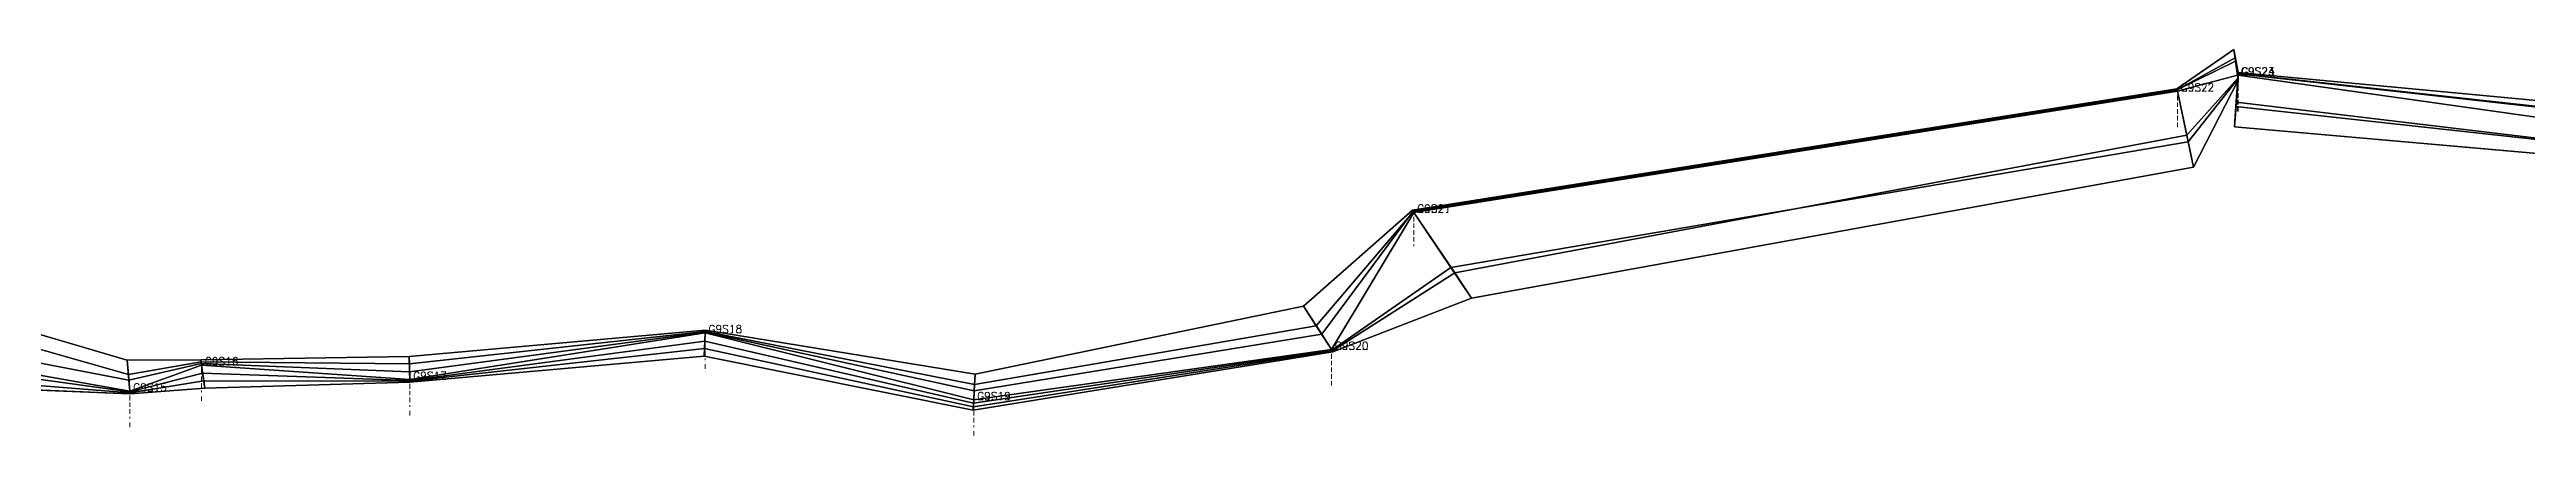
# Model space of a CAD drawing. Extents: x 34233638 to 35010029, y 7400000 to 8016345.
# Drawn here: x 34912049 to 34921643, y 7485085 to 7486578 of the extents above; entities that cross this region are included whole.
import ezdxf

# ---------------------------------------------------------------- set-up
doc = ezdxf.new("R2010")
doc.units = 0
doc.header["$LTSCALE"] = 6
doc.header["$MEASUREMENT"] = 0
doc.header["$PDMODE"] = 1
for name, color, linetype in [('T-3DF1', 245, 'CONTINUOUS'), ('T-3DF2', 243, 'CONTINUOUS'), ('T-3DF3', 241, 'CONTINUOUS'), ('T-3DF4', 243, 'CONTINUOUS'), ('T-3DF5', 245, 'CONTINUOUS'), ('T-3DF6', 247, 'CONTINUOUS'), ('T-3DF7', 249, 'CONTINUOUS'), ('T-3DF8', 247, 'CONTINUOUS'), ('V-FIL', 41, 'CONTINUOUS'), ('V-PROFIL', 65, 'CONTINUOUS'), ('V-PROFIL-C', 65, 'CONTINUOUS'), ('V-PROFIL-P', 65, 'CONTINUOUS'), ('V-STATION', 7, 'CONTINUOUS'), ('V-STATION-C1', 7, 'CONTINUOUS'), ('V-STATION-C2', 7, 'CONTINUOUS'), ('X-CONTOUR', 7, 'CONTINUOUS')]:
    doc.layers.add(name, color=color, linetype=linetype)
doc.styles.add('SIMPLEX', font='simplex')

msp = doc.modelspace()

# ---------------------------------------------------------------- linework, layer by layer
at = {"layer": 'T-3DF1'}
for points in [[(34920288.9, 7486426.1, -9038.6), (34920289.8, 7486421.9, -9009.1), (34920514.4, 7486545.5, -9219.3), (34920509.9, 7486577.7, -9336.2)], [(34920509.9, 7486577.7, -9336.2), (34920514.4, 7486545.5, -9219.3), (34920526.1, 7486484.4, -9306.1), (34920526.4, 7486488.6, -9335.5)], [(34920526.4, 7486488.6, -9335.5), (34920526.1, 7486484.4, -9306.1), (34922450.9, 7486270.4, -8647.5), (34922451.6, 7486308.2, -8666.5)], [(34917327.9, 7485956.2, -9897.2), (34917331.5, 7485950.8, -9692.2), (34920289.8, 7486421.9, -9009.1), (34920288.9, 7486426.1, -9038.6)], [(34916905.7, 7485584.9, -10098.4), (34916955.1, 7485508.9, -10086.9), (34917331.5, 7485950.8, -9692.2), (34917327.9, 7485956.2, -9897.2)], [(34911685.6, 7485571.2, -11729.7), (34911691.1, 7485508.6, -11647.3), (34912354.7, 7485320.5, -11202.6), (34912349.9, 7485375.6, -11208.3)], [(34915634.3, 7485322.3, -10447.2), (34915632.2, 7485281.3, -10435.8), (34916955.1, 7485508.9, -10086.9), (34916905.7, 7485584.9, -10098.4)], [(34913441.8, 7485390.5, -11073.9), (34913442.8, 7485361.8, -11040), (34914589.2, 7485487.5, -10645.6), (34914589.4, 7485491.8, -10675.1)], [(34914589.4, 7485491.8, -10675.1), (34914589.2, 7485487.5, -10645.6), (34915632.2, 7485281.3, -10435.8), (34915634.3, 7485322.3, -10447.2)], [(34912349.9, 7485375.6, -11208.3), (34912354.7, 7485320.5, -11202.6), (34912636.1, 7485369.3, -11149.6), (34912635, 7485376.8, -11187.6)], [(34912635, 7485376.8, -11187.6), (34912636.1, 7485369.3, -11149.6), (34913442.8, 7485361.8, -11040), (34913441.8, 7485390.5, -11073.9)]]:
    msp.add_3dface(points, dxfattribs=at)
at = {"layer": 'T-3DF2'}
for points in [[(34920289.8, 7486421.9, -9009.1), (34920291, 7486416.3, -8988.6), (34920523.8, 7486478.7, -9166.2), (34920514.4, 7486545.5, -9219.3)], [(34920514.4, 7486545.5, -9219.3), (34920523.8, 7486478.7, -9166.2), (34920525.7, 7486478.7, -9285.5), (34920526.1, 7486484.4, -9306.1)], [(34920526.1, 7486484.4, -9306.1), (34920525.7, 7486478.7, -9285.5), (34922449.8, 7486208.2, -8636.5), (34922450.9, 7486270.4, -8647.5)], [(34917331.5, 7485950.8, -9692.2), (34917333.5, 7485947.9, -9497.2), (34920291, 7486416.3, -8988.6), (34920289.8, 7486421.9, -9009.1)], [(34916955.1, 7485508.9, -10086.9), (34917014.6, 7485417.2, -10078.4), (34917333.5, 7485947.9, -9497.2), (34917331.5, 7485950.8, -9692.2)], [(34911691.1, 7485508.6, -11647.3), (34911703, 7485371.9, -11609.7), (34912360.3, 7485256, -11198.3), (34912354.7, 7485320.5, -11202.6)], [(34913442.8, 7485361.8, -11040), (34913444.9, 7485300.6, -11023.9), (34914588.9, 7485481.8, -10625.1), (34914589.2, 7485487.5, -10645.6)], [(34914589.2, 7485487.5, -10645.6), (34914588.9, 7485481.8, -10625.1), (34915629.1, 7485222.4, -10427.2), (34915632.2, 7485281.3, -10435.8)], [(34915632.2, 7485281.3, -10435.8), (34915629.1, 7485222.4, -10427.2), (34917014.6, 7485417.2, -10078.4), (34916955.1, 7485508.9, -10086.9)], [(34912354.7, 7485320.5, -11202.6), (34912360.3, 7485256, -11198.3), (34912637.8, 7485357, -11127.6), (34912636.1, 7485369.3, -11149.6)], [(34912636.1, 7485369.3, -11149.6), (34912637.8, 7485357, -11127.6), (34913444.9, 7485300.6, -11023.9), (34913442.8, 7485361.8, -11040)]]:
    msp.add_3dface(points, dxfattribs=at)
at = {"layer": 'T-3DF3'}
for points in [[(34920291, 7486416.3, -8988.6), (34920326.9, 7486247.2, -9011.2), (34920525.4, 7486467.2, -9241.9), (34920523.8, 7486478.7, -9166.2)], [(34920523.8, 7486478.7, -9166.2), (34920525.4, 7486467.2, -9241.9), (34920517.2, 7486357.7, -9305.3), (34920525.7, 7486478.7, -9285.5)], [(34920525.7, 7486478.7, -9285.5), (34920517.2, 7486357.7, -9305.3), (34922448.7, 7486146.1, -8647.5), (34922449.8, 7486208.2, -8636.5)], [(34917333.5, 7485947.9, -9497.2), (34917491.7, 7485713.4, -9614.3), (34920326.9, 7486247.2, -9011.2), (34920291, 7486416.3, -8988.6)], [(34917014.6, 7485417.2, -10078.4), (34917018.4, 7485411.5, -10085), (34917491.7, 7485713.4, -9614.3), (34917333.5, 7485947.9, -9497.2)], [(34913444.9, 7485300.6, -11023.9), (34913445.1, 7485294.9, -11044.4), (34914585.7, 7485420.7, -10641.1), (34914588.9, 7485481.8, -10625.1)], [(34914588.9, 7485481.8, -10625.1), (34914585.7, 7485420.7, -10641.1), (34915627.7, 7485195.7, -10433.6), (34915629.1, 7485222.4, -10427.2)], [(34915629.1, 7485222.4, -10427.2), (34915627.7, 7485195.7, -10433.6), (34917018.4, 7485411.5, -10085), (34917014.6, 7485417.2, -10078.4)], [(34911703, 7485371.9, -11609.7), (34911709.2, 7485301.5, -11645.5), (34912361, 7485249, -11201.2), (34912360.3, 7485256, -11198.3)], [(34912360.3, 7485256, -11198.3), (34912361, 7485249, -11201.2), (34912646.5, 7485295.5, -11145.7), (34912637.8, 7485357, -11127.6)], [(34912637.8, 7485357, -11127.6), (34912646.5, 7485295.5, -11145.7), (34913445.1, 7485294.9, -11044.4), (34913444.9, 7485300.6, -11023.9)]]:
    msp.add_3dface(points, dxfattribs=at)
at = {"layer": 'T-3DF4'}
for points in [[(34920326.9, 7486247.2, -9011.2), (34920353.4, 7486122.8, -9038.6), (34920526.6, 7486458.9, -9336.2), (34920525.4, 7486467.2, -9241.9)], [(34920525.4, 7486467.2, -9241.9), (34920526.6, 7486458.9, -9336.2), (34920511.7, 7486279.2, -9335.5), (34920517.2, 7486357.7, -9305.3)], [(34920517.2, 7486357.7, -9305.3), (34920511.7, 7486279.2, -9335.5), (34922448.1, 7486108.3, -8666.5), (34922448.7, 7486146.1, -8647.5)], [(34917491.7, 7485713.4, -9614.3), (34917557.2, 7485616.3, -9897.2), (34920353.4, 7486122.8, -9038.6), (34920326.9, 7486247.2, -9011.2)], [(34917018.4, 7485411.5, -10085), (34917020.1, 7485408.8, -10098.4), (34917557.2, 7485616.3, -9897.2), (34917491.7, 7485713.4, -9614.3)], [(34913445.1, 7485294.9, -11044.4), (34913445.2, 7485290.6, -11073.9), (34914584.2, 7485391.9, -10675.1), (34914585.7, 7485420.7, -10641.1)], [(34914585.7, 7485420.7, -10641.1), (34914584.2, 7485391.9, -10675.1), (34915627, 7485182.5, -10447.2), (34915627.7, 7485195.7, -10433.6)], [(34915627.7, 7485195.7, -10433.6), (34915627, 7485182.5, -10447.2), (34917020.1, 7485408.8, -10098.4), (34917018.4, 7485411.5, -10085)], [(34911709.2, 7485301.5, -11645.5), (34911711.8, 7485272.3, -11729.7), (34912361.2, 7485246.1, -11208.3), (34912361, 7485249, -11201.2)], [(34912361, 7485249, -11201.2), (34912361.2, 7485246.1, -11208.3), (34912650.3, 7485267.9, -11187.6), (34912646.5, 7485295.5, -11145.7)], [(34912646.5, 7485295.5, -11145.7), (34912650.3, 7485267.9, -11187.6), (34913445.2, 7485290.6, -11073.9), (34913445.1, 7485294.9, -11044.4)]]:
    msp.add_3dface(points, dxfattribs=at)
at = {"layer": 'T-3DF5'}
for points in [[(34920353.4, 7486122.8, -9038.6), (34920332.7, 7486220.2, -9140.7), (34920525.7, 7486465.4, -9343), (34920526.6, 7486458.9, -9336.2)], [(34920526.6, 7486458.9, -9336.2), (34920525.7, 7486465.4, -9343), (34920518.4, 7486374.1, -9341), (34920511.7, 7486279.2, -9335.5)], [(34920511.7, 7486279.2, -9335.5), (34920518.4, 7486374.1, -9341), (34922448.7, 7486143.4, -8692.7), (34922448.1, 7486108.3, -8666.5)], [(34917557.2, 7485616.3, -9897.2), (34917477.1, 7485735, -9995.7), (34920332.7, 7486220.2, -9140.7), (34920353.4, 7486122.8, -9038.6)], [(34917020.1, 7485408.8, -10098.4), (34917016.2, 7485414.8, -10138.3), (34917477.1, 7485735, -9995.7), (34917557.2, 7485616.3, -9897.2)], [(34913445.2, 7485290.6, -11073.9), (34913445, 7485297.5, -11086.5), (34914587.2, 7485449.9, -10717.4), (34914584.2, 7485391.9, -10675.1)], [(34914584.2, 7485391.9, -10675.1), (34914587.2, 7485449.9, -10717.4), (34915628.4, 7485210, -10493.6), (34915627, 7485182.5, -10447.2)], [(34915627, 7485182.5, -10447.2), (34915628.4, 7485210, -10493.6), (34917016.2, 7485414.8, -10138.3), (34917020.1, 7485408.8, -10098.4)], [(34911711.8, 7485272.3, -11729.7), (34911705.5, 7485344.2, -11732.6), (34912360.6, 7485253.2, -11241.1), (34912361.2, 7485246.1, -11208.3)], [(34912361.2, 7485246.1, -11208.3), (34912360.6, 7485253.2, -11241.1), (34912642.2, 7485325.8, -11208.9), (34912650.3, 7485267.9, -11187.6)], [(34912650.3, 7485267.9, -11187.6), (34912642.2, 7485325.8, -11208.9), (34913445, 7485297.5, -11086.5), (34913445.2, 7485290.6, -11073.9)]]:
    msp.add_3dface(points, dxfattribs=at)
at = {"layer": 'T-3DF6'}
for points in [[(34920332.7, 7486220.2, -9140.7), (34920291, 7486416.3, -9188.6), (34920523.8, 7486478.7, -9346.2), (34920525.7, 7486465.4, -9343)], [(34920525.7, 7486465.4, -9343), (34920523.8, 7486478.7, -9346.2), (34920525.7, 7486478.7, -9345.5), (34920518.4, 7486374.1, -9341)], [(34920518.4, 7486374.1, -9341), (34920525.7, 7486478.7, -9345.5), (34922449.8, 7486208.2, -8706.5), (34922448.7, 7486143.4, -8692.7)], [(34917477.1, 7485735, -9995.7), (34917333.5, 7485947.9, -10047.2), (34920291, 7486416.3, -9188.6), (34920332.7, 7486220.2, -9140.7)], [(34917016.2, 7485414.8, -10138.3), (34917014.6, 7485417.2, -10248.4), (34917333.5, 7485947.9, -10047.2), (34917477.1, 7485735, -9995.7)], [(34913445, 7485297.5, -11086.5), (34913444.9, 7485300.6, -11113.9), (34914588.9, 7485481.8, -10795.1), (34914587.2, 7485449.9, -10717.4)], [(34914587.2, 7485449.9, -10717.4), (34914588.9, 7485481.8, -10795.1), (34915629.1, 7485222.4, -10597.2), (34915628.4, 7485210, -10493.6)], [(34915628.4, 7485210, -10493.6), (34915629.1, 7485222.4, -10597.2), (34917014.6, 7485417.2, -10248.4), (34917016.2, 7485414.8, -10138.3)], [(34911705.5, 7485344.2, -11732.6), (34911703, 7485371.9, -11739.7), (34912360.3, 7485256, -11328.3), (34912360.6, 7485253.2, -11241.1)], [(34912360.6, 7485253.2, -11241.1), (34912360.3, 7485256, -11328.3), (34912637.8, 7485357, -11247.6), (34912642.2, 7485325.8, -11208.9)], [(34912642.2, 7485325.8, -11208.9), (34912637.8, 7485357, -11247.6), (34913444.9, 7485300.6, -11113.9), (34913445, 7485297.5, -11086.5)]]:
    msp.add_3dface(points, dxfattribs=at)
at = {"layer": 'T-3DF7'}
for points in [[(34920291, 7486416.3, -9188.6), (34920289.8, 7486421.7, -9118.4), (34920516.2, 7486532.8, -9342), (34920523.8, 7486478.7, -9346.2)], [(34920523.8, 7486478.7, -9346.2), (34920516.2, 7486532.8, -9342), (34920526.2, 7486485.7, -9342.6), (34920525.7, 7486478.7, -9345.5)], [(34920525.7, 7486478.7, -9345.5), (34920526.2, 7486485.7, -9342.6), (34922451, 7486273.1, -8692.7), (34922449.8, 7486208.2, -8706.5)], [(34917333.5, 7485947.9, -10047.2), (34917330.4, 7485952.5, -9977), (34920289.8, 7486421.7, -9118.4), (34920291, 7486416.3, -9188.6)], [(34917014.6, 7485417.2, -10248.4), (34916976.4, 7485476.1, -10151.3), (34917330.4, 7485952.5, -9977), (34917333.5, 7485947.9, -10047.2)], [(34913444.9, 7485300.6, -11113.9), (34913443.8, 7485330.7, -11087.3), (34914589, 7485484.7, -10708), (34914588.9, 7485481.8, -10795.1)], [(34914588.9, 7485481.8, -10795.1), (34914589, 7485484.7, -10708), (34915630.9, 7485257.6, -10499.4), (34915629.1, 7485222.4, -10597.2)], [(34915629.1, 7485222.4, -10597.2), (34915630.9, 7485257.6, -10499.4), (34916976.4, 7485476.1, -10151.3), (34917014.6, 7485417.2, -10248.4)], [(34911703, 7485371.9, -11739.7), (34911698.4, 7485424.7, -11732.5), (34912356.6, 7485298.3, -11250.7), (34912360.3, 7485256, -11328.3)], [(34912360.3, 7485256, -11328.3), (34912356.6, 7485298.3, -11250.7), (34912637, 7485363.2, -11206.6), (34912637.8, 7485357, -11247.6)], [(34912637.8, 7485357, -11247.6), (34912637, 7485363.2, -11206.6), (34913443.8, 7485330.7, -11087.3), (34913444.9, 7485300.6, -11113.9)]]:
    msp.add_3dface(points, dxfattribs=at)
at = {"layer": 'T-3DF8'}
for points in [[(34920289.8, 7486421.7, -9118.4), (34920288.9, 7486426.1, -9038.6), (34920509.9, 7486577.7, -9336.2), (34920516.2, 7486532.8, -9342)], [(34920516.2, 7486532.8, -9342), (34920509.9, 7486577.7, -9336.2), (34920526.4, 7486488.6, -9335.5), (34920526.2, 7486485.7, -9342.6)], [(34920526.2, 7486485.7, -9342.6), (34920526.4, 7486488.6, -9335.5), (34922451.6, 7486308.2, -8666.5), (34922451, 7486273.1, -8692.7)], [(34917330.4, 7485952.5, -9977), (34917327.9, 7485956.2, -9897.2), (34920288.9, 7486426.1, -9038.6), (34920289.8, 7486421.7, -9118.4)], [(34916976.4, 7485476.1, -10151.3), (34916905.7, 7485584.9, -10098.4), (34917327.9, 7485956.2, -9897.2), (34917330.4, 7485952.5, -9977)], [(34911698.4, 7485424.7, -11732.5), (34911685.6, 7485571.2, -11729.7), (34912349.9, 7485375.6, -11208.3), (34912356.6, 7485298.3, -11250.7)], [(34915630.9, 7485257.6, -10499.4), (34915634.3, 7485322.3, -10447.2), (34916905.7, 7485584.9, -10098.4), (34916976.4, 7485476.1, -10151.3)], [(34913443.8, 7485330.7, -11087.3), (34913441.8, 7485390.5, -11073.9), (34914589.4, 7485491.8, -10675.1), (34914589, 7485484.7, -10708)], [(34914589, 7485484.7, -10708), (34914589.4, 7485491.8, -10675.1), (34915634.3, 7485322.3, -10447.2), (34915630.9, 7485257.6, -10499.4)], [(34912356.6, 7485298.3, -11250.7), (34912349.9, 7485375.6, -11208.3), (34912635, 7485376.8, -11187.6), (34912637, 7485363.2, -11206.6)], [(34912637, 7485363.2, -11206.6), (34912635, 7485376.8, -11187.6), (34913441.8, 7485390.5, -11073.9), (34913443.8, 7485330.7, -11087.3)]]:
    msp.add_3dface(points, dxfattribs=at)
at = {"layer": 'V-FIL'}
for points in [[(34920291, 7486416.3, -9038.6), (34920523.8, 7486478.7, -9336.2)], [(34920523.8, 7486478.7, -9336.2), (34920525.7, 7486478.7, -9335.5)], [(34920525.7, 7486478.7, -9335.5), (34922449.8, 7486208.2, -8666.5)], [(34917333.5, 7485947.9, -9897.2), (34920291, 7486416.3, -9038.6)], [(34917014.6, 7485417.2, -10098.4), (34917333.5, 7485947.9, -9897.2)], [(34913444.9, 7485300.6, -11073.9), (34914588.9, 7485481.8, -10675.1)], [(34914588.9, 7485481.8, -10675.1), (34915629.1, 7485222.4, -10447.2)], [(34915629.1, 7485222.4, -10447.2), (34917014.6, 7485417.2, -10098.4)], [(34911703, 7485371.9, -11729.7), (34912360.3, 7485256, -11208.3)], [(34912360.3, 7485256, -11208.3), (34912637.8, 7485357, -11187.6)], [(34912637.8, 7485357, -11187.6), (34913444.9, 7485300.6, -11073.9)]]:
    msp.add_polyline3d(points, dxfattribs=at)
at = {"layer": 'V-PROFIL', "extrusion": (0.990268, 0.139173, 0)}
for p in [(34920514.4, 7486545.5, -9219.3), (34920516.2, 7486532.8, -9342), (34920525.4, 7486467.2, -9241.9), (34920525.7, 7486465.4, -9343), (34912636.1, 7485369.3, -11149.6), (34912637, 7485363.2, -11206.6), (34912642.2, 7485325.8, -11208.9), (34912646.5, 7485295.5, -11145.7)]:
    msp.add_point(p, dxfattribs=at)
at = {"layer": 'V-PROFIL', "extrusion": (0.997564, -0.069756, 0)}
for p in [(34920526.1, 7486484.4, -9306.1), (34920526.2, 7486485.7, -9342.6), (34920517.2, 7486357.7, -9305.3), (34920518.4, 7486374.1, -9341)]:
    msp.add_point(p, dxfattribs=at)
at = {"layer": 'V-PROFIL', "extrusion": (0.978148, 0.207912, 0)}
for p in [(34920289.8, 7486421.9, -9009.1), (34920289.8, 7486421.7, -9118.4), (34920326.9, 7486247.2, -9011.2), (34920332.7, 7486220.2, -9140.7)]:
    msp.add_point(p, dxfattribs=at)
at = {"layer": 'V-PROFIL', "extrusion": (0.829038, 0.559193, 0)}
for p in [(34917330.4, 7485952.5, -9977), (34917331.5, 7485950.8, -9692.2), (34917477.1, 7485735, -9995.7), (34917491.7, 7485713.4, -9614.3)]:
    msp.add_point(p, dxfattribs=at)
at = {"layer": 'V-PROFIL', "extrusion": (0.99863, -0.052336, 0)}
for p in [(34914589, 7485484.7, -10708), (34914589.2, 7485487.5, -10645.6), (34914585.7, 7485420.7, -10641.1), (34914587.2, 7485449.9, -10717.4), (34915632.2, 7485281.3, -10435.8), (34915627.7, 7485195.7, -10433.6), (34915628.4, 7485210, -10493.6), (34915630.9, 7485257.6, -10499.4)]:
    msp.add_point(p, dxfattribs=at)
at = {"layer": 'V-PROFIL', "extrusion": (0.838671, 0.544639, 0)}
for p in [(34916955.1, 7485508.9, -10086.9), (34916976.4, 7485476.1, -10151.3), (34917016.2, 7485414.8, -10138.3), (34917018.4, 7485411.5, -10085)]:
    msp.add_point(p, dxfattribs=at)
at = {"layer": 'V-PROFIL', "extrusion": (0.996195, 0.087156, 0)}
for p in [(34912354.7, 7485320.5, -11202.6), (34912356.6, 7485298.3, -11250.7), (34912360.6, 7485253.2, -11241.1), (34912361, 7485249, -11201.2)]:
    msp.add_point(p, dxfattribs=at)
at = {"layer": 'V-PROFIL', "extrusion": (0.999391, 0.034899, 0)}
for p in [(34913442.8, 7485361.8, -11040), (34913443.8, 7485330.7, -11087.3), (34913445, 7485297.5, -11086.5), (34913445.1, 7485294.9, -11044.4)]:
    msp.add_point(p, dxfattribs=at)
at = {"layer": 'V-PROFIL-C'}
for points in [[(34920523.8, 7486478.7, -9336.2), (34920523.8, 7486478.7, -9166.2)], [(34920523.8, 7486478.7, -9336.2), (34920523.8, 7486478.7, -9346.2)], [(34920525.7, 7486478.7, -9335.5), (34920525.7, 7486478.7, -9285.5)], [(34920525.7, 7486478.7, -9335.5), (34920525.7, 7486478.7, -9345.5)], [(34920291, 7486416.3, -9038.6), (34920291, 7486416.3, -8988.6)], [(34920291, 7486416.3, -9038.6), (34920291, 7486416.3, -9188.6)], [(34917333.5, 7485947.9, -9897.2), (34917333.5, 7485947.9, -9497.2)], [(34917333.5, 7485947.9, -9897.2), (34917333.5, 7485947.9, -10047.2)], [(34914588.9, 7485481.8, -10675.1), (34914588.9, 7485481.8, -10625.1)], [(34914588.9, 7485481.8, -10675.1), (34914588.9, 7485481.8, -10795.1)], [(34917014.6, 7485417.2, -10098.4), (34917014.6, 7485417.2, -10078.4)], [(34917014.6, 7485417.2, -10098.4), (34917014.6, 7485417.2, -10248.4)], [(34912637.8, 7485357, -11187.6), (34912637.8, 7485357, -11127.6)], [(34912637.8, 7485357, -11187.6), (34912637.8, 7485357, -11247.6)], [(34913444.9, 7485300.6, -11073.9), (34913444.9, 7485300.6, -11023.9)], [(34913444.9, 7485300.6, -11073.9), (34913444.9, 7485300.6, -11113.9)], [(34912360.3, 7485256, -11208.3), (34912360.3, 7485256, -11198.3)], [(34912360.3, 7485256, -11208.3), (34912360.3, 7485256, -11328.3)], [(34915629.1, 7485222.4, -10447.2), (34915629.1, 7485222.4, -10427.2)], [(34915629.1, 7485222.4, -10447.2), (34915629.1, 7485222.4, -10597.2)]]:
    msp.add_polyline3d(points, dxfattribs=at)
at = {"layer": 'V-PROFIL-P'}
for points in [[(34920523.8, 7486478.7, -9336.2), (34920509.9, 7486577.7, -9336.2)], [(34920525.7, 7486478.7, -9335.5), (34920511.7, 7486279.2, -9335.5)], [(34920523.8, 7486478.7, -9336.2), (34920526.6, 7486458.9, -9336.2)], [(34920525.7, 7486478.7, -9335.5), (34920526.4, 7486488.6, -9335.5)], [(34920291, 7486416.3, -9038.6), (34920288.9, 7486426.1, -9038.6)], [(34920291, 7486416.3, -9038.6), (34920353.4, 7486122.8, -9038.6)], [(34917333.5, 7485947.9, -9897.2), (34917327.9, 7485956.2, -9897.2)], [(34917333.5, 7485947.9, -9897.2), (34917557.2, 7485616.3, -9897.2)], [(34917014.6, 7485417.2, -10098.4), (34916905.7, 7485584.9, -10098.4)], [(34914588.9, 7485481.8, -10675.1), (34914584.2, 7485391.9, -10675.1)], [(34914588.9, 7485481.8, -10675.1), (34914589.4, 7485491.8, -10675.1)], [(34912360.3, 7485256, -11208.3), (34912349.9, 7485375.6, -11208.3)], [(34912637.8, 7485357, -11187.6), (34912635, 7485376.8, -11187.6)], [(34913444.9, 7485300.6, -11073.9), (34913441.8, 7485390.5, -11073.9)], [(34917014.6, 7485417.2, -10098.4), (34917020.1, 7485408.8, -10098.4)], [(34912637.8, 7485357, -11187.6), (34912650.3, 7485267.9, -11187.6)], [(34913444.9, 7485300.6, -11073.9), (34913445.2, 7485290.6, -11073.9)], [(34915629.1, 7485222.4, -10447.2), (34915634.3, 7485322.3, -10447.2)], [(34912360.3, 7485256, -11208.3), (34912361.2, 7485246.1, -11208.3)], [(34915629.1, 7485222.4, -10447.2), (34915627, 7485182.5, -10447.2)]]:
    msp.add_polyline3d(points, dxfattribs=at)
at = {"layer": 'X-CONTOUR'}
for p, q in [((34920288.9, 7486426.1, -100000), (34920509.9, 7486577.7, -100000)), ((34920509.9, 7486577.7, -100000), (34920526.4, 7486488.6, -100000)), ((34920353.4, 7486122.8, -100000), (34920526.6, 7486458.9, -100000)), ((34920526.6, 7486458.9, -100000), (34920511.7, 7486279.2, -100000)), ((34920526.4, 7486488.6, -100000), (34922451.6, 7486308.2, -100000)), ((34917327.9, 7485956.2, -100000), (34920288.9, 7486426.1, -100000)), ((34920511.7, 7486279.2, -100000), (34922448.1, 7486108.3, -100000)), ((34917557.2, 7485616.3, -100000), (34920353.4, 7486122.8, -100000)), ((34916905.7, 7485584.9, -100000), (34917327.9, 7485956.2, -100000)), ((34911685.6, 7485571.2, -100000), (34912349.9, 7485375.6, -100000)), ((34915634.3, 7485322.3, -100000), (34916905.7, 7485584.9, -100000)), ((34917020.1, 7485408.8, -100000), (34917557.2, 7485616.3, -100000)), ((34913441.8, 7485390.5, -100000), (34914589.4, 7485491.8, -100000)), ((34914589.4, 7485491.8, -100000), (34915634.3, 7485322.3, -100000)), ((34912349.9, 7485375.6, -100000), (34912635, 7485376.8, -100000)), ((34912635, 7485376.8, -100000), (34913441.8, 7485390.5, -100000)), ((34913445.2, 7485290.6, -100000), (34914584.2, 7485391.9, -100000)), ((34914584.2, 7485391.9, -100000), (34915627, 7485182.5, -100000)), ((34915627, 7485182.5, -100000), (34917020.1, 7485408.8, -100000)), ((34912650.3, 7485267.9, -100000), (34913445.2, 7485290.6, -100000)), ((34911711.8, 7485272.3, -100000), (34912361.2, 7485246.1, -100000)), ((34912361.2, 7485246.1, -100000), (34912650.3, 7485267.9, -100000))]:
    msp.add_line(p, q, dxfattribs=at)

# ---------------------------------------------------------------- texts
at = {"layer": 'V-STATION', "style": 'SIMPLEX'}
for s, p in [('.G9S22', (34920291, 7486416.3, -9038.6)), ('.G9S23', (34920523.8, 7486478.7, -9336.2)), ('.G9S24', (34920525.7, 7486478.7, -9335.5)), ('.G9S21', (34917333.5, 7485947.9, -9897.2)), ('.G9S18', (34914588.9, 7485481.8, -10675.1)), ('.G9S16', (34912637.8, 7485357, -11187.6)), ('.G9S20', (34917014.6, 7485417.2, -10098.4)), ('.G9S15', (34912360.3, 7485256, -11208.3)), ('.G9S17', (34913444.9, 7485300.6, -11073.9)), ('.G9S19', (34915629.1, 7485222.4, -10447.2))]:
    msp.add_text(s, height=30, dxfattribs=at).set_placement(p)
at = {"layer": 'V-STATION-C1', "extrusion": (5.32184e-17, -1, 2.66092e-16), "style": 'SIMPLEX'}
for s, p in [('.G9S23', (34920523.8, -9336.2, -7486478.7)), ('.G9S24', (34920525.7, -9335.5, -7486478.7)), ('.G9S22', (34920291, -9038.6, -7486416.3)), ('.G9S21', (34917333.5, -9897.2, -7485947.9)), ('.G9S18', (34914588.9, -10675.1, -7485481.8)), ('.G9S20', (34917014.6, -10098.4, -7485417.2)), ('.G9S16', (34912637.8, -11187.6, -7485357)), ('.G9S17', (34913444.9, -11073.9, -7485300.6)), ('.G9S15', (34912360.3, -11208.3, -7485256)), ('.G9S19', (34915629.1, -10447.2, -7485222.4))]:
    msp.add_text(s, height=30, dxfattribs=at).set_placement(p)
at = {"layer": 'V-STATION-C2', "extrusion": (-1, -3.87043e-15, 7.74086e-15), "style": 'SIMPLEX'}
for s, p in [('.G9S23', (-7486478.7, -9336.2, -34920523.8)), ('.G9S24', (-7486478.7, -9335.5, -34920525.7)), ('.G9S22', (-7486416.3, -9038.6, -34920291)), ('.G9S21', (-7485947.9, -9897.2, -34917333.5)), ('.G9S18', (-7485481.8, -10675.1, -34914588.9)), ('.G9S20', (-7485417.2, -10098.4, -34917014.6)), ('.G9S16', (-7485357, -11187.6, -34912637.8)), ('.G9S17', (-7485300.6, -11073.9, -34913444.9)), ('.G9S15', (-7485256, -11208.3, -34912360.3)), ('.G9S19', (-7485222.4, -10447.2, -34915629.1))]:
    msp.add_text(s, height=30, dxfattribs=at).set_placement(p)

doc.saveas('drawing.dxf')
